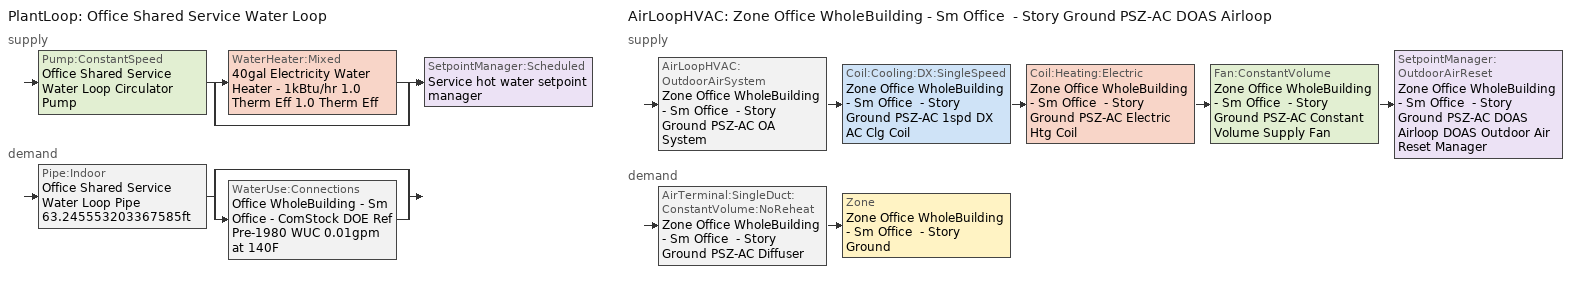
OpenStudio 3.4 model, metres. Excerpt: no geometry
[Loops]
PlantLoop 'Office Shared Service Water Loop'
 supply: Pump:ConstantSpeed 'Office Shared Service Water Loop Circulator Pump' > split
  | WaterHeater:Mixed '40gal Electricity Water Heater - 1kBtu/hr 1.0 Therm Eff 1.0 Therm Eff'
  | bypass
  join > SetpointManager:Scheduled 'Service hot water setpoint manager'
 demand: Pipe:Indoor 'Office Shared Service Water Loop Pipe 63.245553203367585ft' > split
  | bypass
  | WaterUse:Connections 'Office WholeBuilding - Sm Office - ComStock DOE Ref Pre-1980 WUC 0.01gpm at 140F'
AirLoopHVAC 'Zone Office WholeBuilding - Sm Office  - Story Ground PSZ-AC DOAS Airloop'
 supply: AirLoopHVAC:OutdoorAirSystem 'Zone Office WholeBuilding - Sm Office  - Story Ground PSZ-AC OA System' > Coil:Cooling:DX:SingleSpeed 'Zone Office WholeBuilding - Sm Office  - Story Ground PSZ-AC 1spd DX AC Clg Coil' > Coil:Heating:Electric 'Zone Office WholeBuilding - Sm Office  - Story Ground PSZ-AC Electric Htg Coil' > Fan:ConstantVolume 'Zone Office WholeBuilding - Sm Office  - Story Ground PSZ-AC Constant Volume Supply Fan' > SetpointManager:OutdoorAirReset 'Zone Office WholeBuilding - Sm Office  - Story Ground PSZ-AC DOAS Airloop DOAS Outdoor Air Reset Manager'
 demand: AirTerminal:SingleDuct:ConstantVolume:NoReheat 'Zone Office WholeBuilding - Sm Office  - Story Ground PSZ-AC Diffuser' > Zone 'Zone Office WholeBuilding - Sm Office  - Story Ground'
[SizingPeriod:DesignDay] Daily Dry-Bulb Temperature Range {deltaC}=0; Barometric Pressure {Pa}=100666; Wind Direction {deg}=0; Sky Clearness=0; Rain Indicator=No; Snow Indicator=No; Day of Month=21; Month=1; Day Type=WinterDesignDay; Daylight Saving Time Indicator=No; Humidity Condition Type=Wetbulb; Dry-Bulb Temperature Range Modifier Type=DefaultMultipliers; Solar Model Indicator=ASHRAEClearSky
Name | Maximum Dry-Bulb Temperature {C} | Wind Speed {m/s} | Wetbulb or DewPoint at Maximum Dry-Bulb {C}
Hartford Bradley In Ann Htg 99% Condns DB 1 | -12.7 | 3.4 | -12.7
Hartford Bradley In Ann Htg 99.6% Condns DB 1 | -15.5 | 3.4 | -15.5
Hartford Bradley In Ann Htg Wind 99% Condns WS=>MCDB 1 | -3.3 | 10.8 | -3.3
[Construction]
Copper pipe 0.75in type L with 0.5in fiberglass batt: Fiberglass batt 0.5in, Copper pipe 0.75in type L
[Material] Roughness=Smooth; Thermal Absorptance=0.9; Solar Absorptance=0.7; Visible Absorptance=0.7
Name | Thickness {m} | Conductivity {W/m-K} | Density {kg/m3} | Specific Heat {J/kg-K}
Copper pipe 0.75in type L | 0.001143 | 386 | 8906.27 | 385.1856
Fiberglass batt 0.5in | 0.0127 | 0.0663448 | 11.2129 | 837.36
[Sizing:Zone]
Zone Office WholeBuilding - Sm Office  - Story Ground: Zone Cooling Design Supply Air Temperature Input Method=SupplyAirTemperature; Zone Cooling Design Supply Air Temperature {C}=12.7778; Zone Cooling Design Supply Air Temperature Difference {deltaC}=11.11; Zone Heating Design Supply Air Temperature Input Method=SupplyAirTemperature; Zone Heating Design Supply Air Temperature {C}=40.5556; Zone Heating Design Supply Air Temperature Difference {deltaC}=11.11; Zone Cooling Design Supply Air Humidity Ratio {kg-H2O/kg-air}=0.0085; Zone Heating Design Supply Air Humidity Ratio {kg-H2O/kg-air}=0.008; Cooling Design Air Flow Method=DesignDay; Cooling Minimum Air Flow Fraction=1; Heating Design Air Flow Method=DesignDay; Account for Dedicated Outdoor Air System=Yes; Dedicated Outdoor Air System Control Strategy=NeutralSupplyAir; Dedicated Outdoor Air Low Setpoint Temperature for Design {C}=12.7778; Dedicated Outdoor Air High Setpoint Temperature for Design {C}=19.4444
[Zone equipment]
Zone Office WholeBuilding - Sm Office  - Story Ground: Zone Office WholeBuilding - Sm Office  - Story Ground PSZ-AC Diffuser, Zone Office WholeBuilding - Sm Office  - Story Ground PSZ-AC DOAS Airloop Zone Mini Split Heat Pump
[WaterUse:Connections]
Office WholeBuilding - Sm Office - ComStock DOE Ref Pre-1980 WUC 0.01gpm at 140F: Water Use Equipment Name 1=Office WholeBuilding - Sm Office - ComStock DOE Ref Pre-1980 Service Water Use 0.01gpm at 140F
[WaterUse:Equipment:Definition]
Office WholeBuilding - Sm Office - ComStock DOE Ref Pre-1980 Service Water Use Def 0.01gpm: Peak Flow Rate {m3/s}=5.73339e-07; Target Temperature Schedule=Mixed Water At Faucet Temp - 140F; Sensible Fraction Schedule=Fraction Sensible - 0.2; Latent Fraction Schedule=Fraction Latent - 0.05
[WaterUse:Equipment]
Office WholeBuilding - Sm Office - ComStock DOE Ref Pre-1980 Service Water Use 0.01gpm at 140F: Water Use Equipment Definition=Office WholeBuilding - Sm Office - ComStock DOE Ref Pre-1980 Service Water Use Def 0.01gpm; Flow Rate Fraction Schedule=OfficeSmall BLDG_SWH_SCH
[PlantLoop]
Office Shared Service Water Loop: Glycol Concentration=0; Maximum Loop Temperature {C}=60; Minimum Loop Temperature {C}=10; Plant Loop Volume {m3}=Autocalculate; Load Distribution Scheme=Optimal
[Sizing:Plant]
Office Shared Service Water Loop: Loop Type=Heating; Design Loop Exit Temperature {C}=60; Loop Design Temperature Difference {deltaC}=5; Sizing Option=NonCoincident; Zone Timesteps in Averaging Window=1; Coincident Sizing Factor Mode=None
[SetpointManager:Scheduled]
Service hot water setpoint manager: Control Variable=Temperature; Schedule=Service Water Loop Temp - 140F; Setpoint Node or NodeList=Office Shared Service Water Loop Supply Outlet Node
[Pump:ConstantSpeed]
Office Shared Service Water Loop Circulator Pump: Rated Flow Rate {m3/s}=autosize; Rated Pump Head {Pa}=29890.7; Rated Power Consumption {W}=autosize; Motor Efficiency=0.7; Fraction of Motor Inefficiencies to Fluid Stream=0; Pump Control Type=Intermittent; Design Power Sizing Method=PowerPerFlowPerPressure; Design Electric Power per Unit Flow Rate {W/(m3/s)}=348701.1; Design Shaft Power per Unit Flow Rate per Unit Head {W-s/m3-Pa}=1.28205
[WaterHeater:Mixed]
40gal Electricity Water Heater - 1kBtu/hr 1.0 Therm Eff 1.0 Therm Eff: Tank Volume {m3}=0.151416; Setpoint Temperature Schedule=Service Water Loop Temp - 140F; Deadband Temperature Difference {deltaC}=2; Maximum Temperature Limit {C}=60; Heater Control Type=Cycle; Heater Maximum Capacity {W}=167.789; Heater Fuel Type=Electricity; Heater Thermal Efficiency=1; Off Cycle Parasitic Fuel Consumption Rate {W}=0; Off Cycle Parasitic Fuel Type=Electricity; Off Cycle Parasitic Heat Fraction to Tank=0; On Cycle Parasitic Fuel Consumption Rate {W}=0; On Cycle Parasitic Fuel Type=Electricity; On Cycle Parasitic Heat Fraction to Tank=0; Ambient Temperature Indicator=Schedule; Ambient Temperature Schedule=Water Heater Ambient Temp Schedule - 70.0f; Off Cycle Loss Coefficient to Ambient Temperature {W/K}=1.87331; On Cycle Loss Coefficient to Ambient Temperature {W/K}=1.87331; Use Side Effectiveness=1; Source Side Effectiveness=1; Use Side Design Flow Rate {m3/s}=autosize; Source Side Design Flow Rate {m3/s}=autosize; Indirect Water Heating Recovery Time {hr}=1.5; Source Side Flow Control Mode=IndirectHeatPrimarySetpoint
[WaterHeater:Sizing]
40gal Electricity Water Heater - 1kBtu/hr 1.0 Therm Eff 1.0 Therm Eff: Design Mode=PeakDraw; Time Storage Can Meet Peak Draw {hr}=0.538503; Time for Tank Recovery {hr}=0; Nominal Tank Volume for Autosizing Plant Connections {m3}=1
[Pipe:Indoor]
Office Shared Service Water Loop Pipe 63.245553203367585ft: Construction=Copper pipe 0.75in type L with 0.5in fiberglass batt; Environment Type=Schedule; Ambient Temperature Schedule=Office Shared Service Water Loop Piping Air Temp - 70F; Ambient Air Velocity Schedule=Office Shared Service Water Loop Piping Air Velocity - 0.67mph; Pipe Inside Diameter {m}=0.019939; Pipe Length {m}=19.2772
[AirLoopHVAC]
Zone Office WholeBuilding - Sm Office  - Story Ground PSZ-AC DOAS Airloop: Availability Schedule=Zone Office WholeBuilding - Sm Office  - Story Ground PSZ-AC Occ Sch; Design Supply Air Flow Rate {m3/s}=AutoSize; Design Return Air Flow Fraction of Supply Air Flow=1
[Sizing:System]
Zone Office WholeBuilding - Sm Office  - Story Ground PSZ-AC DOAS Airloop: Type of Load to Size On=VentilationRequirement; Design Outdoor Air Flow Rate {m3/s}=Autosize; Central Heating Maximum System Air Flow Ratio=1; Preheat Design Temperature {C}=7.22222; Preheat Design Humidity Ratio {kg-H2O/kg-Air}=0.008; Precool Design Temperature {C}=12.7778; Precool Design Humidity Ratio {kg-H2O/kg-Air}=0.008; Central Cooling Design Supply Air Temperature {C}=12.7778; Central Heating Design Supply Air Temperature {C}=19.4444; Sizing Option=Coincident; 100% Outdoor Air in Cooling=Yes; 100% Outdoor Air in Heating=Yes; Central Cooling Design Supply Air Humidity Ratio {kg-H2O/kg-Air}=0.0085; Central Heating Design Supply Air Humidity Ratio {kg-H2O/kg-Air}=0.008; Cooling Design Air Flow Method=DesignDay; Cooling Design Air Flow Rate {m3/s}=0; Heating Design Air Flow Method=DesignDay; Heating Design Air Flow Rate {m3/s}=0; System Outdoor Air Method=ZoneSum; Zone Maximum Outdoor Air Fraction=1; Cooling Supply Air Flow Rate Per Floor Area {m3/s-m2}=0.00996765; Cooling Fraction of Autosized Cooling Supply Air Flow Rate=1; Cooling Supply Air Flow Rate Per Unit Cooling Capacity {m3/s-W}=3.94755e-05; Heating Supply Air Flow Rate Per Floor Area {m3/s-m2}=0.00996765; Heating Fraction of Autosized Heating Supply Air Flow Rate=1; Heating Fraction of Autosized Cooling Supply Air Flow Rate=1; Heating Supply Air Flow Rate Per Unit Heating Capacity {m3/s-W}=3.15882e-05; Cooling Design Capacity Method=CoolingDesignCapacity; Cooling Design Capacity {W}=autosize; Cooling Design Capacity Per Floor Area {W/m2}=234.7; Fraction of Autosized Cooling Design Capacity=1; Heating Design Capacity Method=HeatingDesignCapacity; Heating Design Capacity {W}=autosize; Heating Design Capacity Per Floor Area {W/m2}=157; Fraction of Autosized Heating Design Capacity=1; Central Cooling Capacity Control Method=OnOff
[Controller:OutdoorAir]
Zone Office WholeBuilding - Sm Office  - Story Ground PSZ-AC OA System Controller: Minimum Outdoor Air Flow Rate {m3/s}=autosize; Maximum Outdoor Air Flow Rate {m3/s}=Autosize; Economizer Control Type=NoEconomizer; Economizer Control Action Type=ModulateFlow; Economizer Maximum Limit Dry-Bulb Temperature {C}=28; Economizer Maximum Limit Enthalpy {J/kg}=64000; Lockout Type=LockoutWithHeating; Minimum Limit Type=FixedMinimum; Minimum Outdoor Air Schedule=Zone Office WholeBuilding - Sm Office  - Story Ground PSZ-AC_night_novent_schedule; Minimum Fraction of Outdoor Air Schedule=Always On Discrete; Controller Mechanical Ventilation=Controller Mechanical Ventilation 1; High Humidity Control=No; Heat Recovery Bypass Control Type=BypassWhenWithinEconomizerLimits
[Controller:MechanicalVentilation]
Controller Mechanical Ventilation 1: Availability Schedule=Always On Discrete; System Outdoor Air Method=ZoneSum
[AirLoopHVAC:OutdoorAirSystem]
Zone Office WholeBuilding - Sm Office  - Story Ground PSZ-AC OA System: Controller=Zone Office WholeBuilding - Sm Office  - Story Ground PSZ-AC OA System Controller
[AirTerminal:SingleDuct:ConstantVolume:NoReheat]
Zone Office WholeBuilding - Sm Office  - Story Ground PSZ-AC Diffuser: Availability Schedule=Always On Discrete; Maximum Air Flow Rate {m3/s}=AutoSize
[Coil:Cooling:DX:SingleSpeed]
Zone Office WholeBuilding - Sm Office  - Story Ground PSZ-AC 1spd DX AC Clg Coil: Availability Schedule=Always On Discrete; Rated Total Cooling Capacity {W}=autosize; Rated Sensible Heat Ratio=autosize; Rated COP {W/W}=3; Rated Air Flow Rate {m3/s}=autosize; Rated Evaporator Fan Power Per Volume Flow Rate {W/(m3/s)}=773.3; Total Cooling Capacity Function of Temperature Curve=Curve Biquadratic 7; Total Cooling Capacity Function of Flow Fraction Curve=Curve Quadratic 10; Energy Input Ratio Function of Temperature Curve=Curve Biquadratic 8; Energy Input Ratio Function of Flow Fraction Curve=Curve Quadratic 11; Part Load Fraction Correlation Curve=Curve Quadratic 12; Minimum Outdoor Dry-Bulb Temperature for Compressor Operation {C}=-25; Condenser Type=AirCooled; Evaporative Condenser Effectiveness=0; Evaporative Condenser Air Flow Rate {m3/s}=Autosize; Evaporative Condenser Pump Rated Power Consumption {W}=Autosize; Crankcase Heater Capacity {W}=0; Maximum Outdoor Dry-Bulb Temperature for Crankcase Heater Operation {C}=0; Basin Heater Capacity {W/K}=0; Basin Heater Setpoint Temperature {C}=10
[Coil:Heating:Electric] Availability Schedule=Always On Discrete; Efficiency=1
Name | Nominal Capacity {W}
Zone Office WholeBuilding - Sm Office  - Story Ground PSZ-AC Electric Htg Coil
Zone Office WholeBuilding - Sm Office  - Story Ground PSZ-AC DOAS Airloop Zone Mini Split Heat Pump Electric Backup Htg Coil | 8243.26
[Fan:ConstantVolume]
Zone Office WholeBuilding - Sm Office  - Story Ground PSZ-AC Constant Volume Supply Fan: Availability Schedule=Always On Discrete; Pressure Rise {Pa}=622.722; Maximum Flow Rate {m3/s}=AutoSize
[SetpointManager:OutdoorAirReset]
Zone Office WholeBuilding - Sm Office  - Story Ground PSZ-AC DOAS Airloop DOAS Outdoor Air Reset Manager: Control Variable=Temperature; Setpoint at Outdoor Low Temperature {C}=19.4444; Outdoor Low Temperature {C}=15.5556; Setpoint at Outdoor High Temperature {C}=12.7778; Outdoor High Temperature {C}=21.1111; Setpoint Node or NodeList=Zone Office WholeBuilding - Sm Office  - Story Ground PSZ-AC Supply Outlet Node
[HeatExchanger:AirToAir:SensibleAndLatent]
Zone Office WholeBuilding - Sm Office  - Story Ground PSZ-AC DOAS Airloop ERV: Availability Schedule=Always On Discrete; Nominal Supply Air Flow Rate {m3/s}=autosize; Sensible Effectiveness at 100% Heating Air Flow=0.78; Latent Effectiveness at 100% Heating Air Flow=0.65; Sensible Effectiveness at 75% Heating Air Flow=0.78; Latent Effectiveness at 75% Heating Air Flow=0.65; Sensible Effectiveness at 100% Cooling Air Flow=0.78; Latent Effectiveness at 100% Cooling Air Flow=0.65; Sensible Effectiveness at 75% Cooling Air Flow=0.78; Latent Effectiveness at 75% Cooling Air Flow=0.65; Nominal Electric Power {W}=80.7838; Supply Air Outlet Temperature Control=Yes; Heat Exchanger Type=Rotary; Frost Control Type=ExhaustOnly; Threshold Temperature {C}=0; Initial Defrost Time Fraction=0.083; Rate of Defrost Time Fraction Increase {1/K}=0.024; Economizer Lockout=Yes
[AirLoopHVAC:UnitarySystem]
Zone Office WholeBuilding - Sm Office  - Story Ground PSZ-AC DOAS Airloop Zone Mini Split Heat Pump: Control Type=Load; Controlling Zone or Thermostat Location=Zone Office WholeBuilding - Sm Office  - Story Ground; Dehumidification Control Type=None; Availability Schedule=Always On Discrete; Supply Fan=Zone Office WholeBuilding - Sm Office  - Story Ground PSZ-AC DOAS Airloop Zone Mini Split Heat Pump Supply Fan; Fan Placement=BlowThrough; Supply Air Fan Operating Mode Schedule=Always Off Discrete; Heating Coil=Zone Office WholeBuilding - Sm Office  - Story Ground PSZ-AC DOAS Airloop Heat Pump Coil; DX Heating Coil Sizing Ratio=1.35; Cooling Coil=Zone Office WholeBuilding - Sm Office  - Story Ground PSZ-AC DOAS Airloop Heat Pump Cooling Coil; Use DOAS DX Cooling Coil=No; DOAS DX Cooling Coil Leaving Minimum Air Temperature {C}=7.5; Latent Load Control=SensibleOnlyLoadControl; Supplemental Heating Coil=Zone Office WholeBuilding - Sm Office  - Story Ground PSZ-AC DOAS Airloop Zone Mini Split Heat Pump Electric Backup Htg Coil; Supply Air Flow Rate Method During Cooling Operation=SupplyAirFlowRate; Supply Air Flow Rate During Cooling Operation {m3/s}=0.53053; Supply Air Flow Rate Method During Heating Operation=SupplyAirFlowRate; Supply Air Flow Rate During Heating Operation {m3/s}=0.53053; Supply Air Flow Rate Method When No Cooling or Heating is Required=SupplyAirFlowRate; Supply Air Flow Rate When No Cooling or Heating is Required {m3/s}=0.281181; Maximum Supply Air Temperature {C}=40.5556; Maximum Outdoor Dry-Bulb Temperature for Supplemental Heater Operation {C}=25; Maximum Cycling Rate {cycles/hr}=2.5; Heat Pump Time Constant {s}=60; Fraction of On-Cycle Power Use=0.01; Heat Pump Fan Delay Time {s}=60; Ancilliary On-Cycle Electric Power {W}=0; Ancilliary Off-Cycle Electric Power {W}=0
[Fan:VariableVolume]
Zone Office WholeBuilding - Sm Office  - Story Ground PSZ-AC DOAS Airloop Zone Mini Split Heat Pump Supply Fan: Availability Schedule=Always On Discrete; Fan Total Efficiency=0.75; Pressure Rise {Pa}=1017.592; Maximum Flow Rate {m3/s}=Autosize; Fan Power Minimum Flow Rate Input Method=Fraction; Fan Power Minimum Flow Fraction=0; Fan Power Minimum Air Flow Rate {m3/s}=0; Motor Efficiency=1; Motor In Airstream Fraction=1; Fan Power Coefficient 1=0.242469; Fan Power Coefficient 2=-1.46455; Fan Power Coefficient 3=4.496391; Fan Power Coefficient 4=-3.6426; Fan Power Coefficient 5=1.301203
[Coil:Cooling:DX:MultiSpeed]
Zone Office WholeBuilding - Sm Office  - Story Ground PSZ-AC DOAS Airloop Heat Pump Cooling Coil: Availability Schedule=Always On Discrete; Condenser Type=AirCooled; Minimum Outdoor Dry-Bulb Temperature for Compressor Operation {C}=-25; Apply Part Load Fraction to Speeds Greater than 1=No; Apply Latent Degradation to Speeds Greater than 1=No; Crankcase Heater Capacity {W}=0; Maximum Outdoor Dry-Bulb Temperature for Crankcase Heater Operation {C}=10; Basin Heater Capacity {W/K}=0; Basin Heater Setpoint Temperature {C}=2; Fuel Type=Electricity; Stage 1=Coil Cooling DX Multi Speed Stage Data 1; Stage 2=Coil Cooling DX Multi Speed Stage Data 2; Stage 3=Coil Cooling DX Multi Speed Stage Data 3; Stage 4=Coil Cooling DX Multi Speed Stage Data 4
[Coil:Cooling:DX:MultiSpeed:StageData] Rated Evaporator Fan Power Per Volume Flow Rate {W/(m3/s)}=773.3; Total Cooling Capacity Function of Flow Fraction Curve=Zone Office WholeBuilding - Sm Office  - Story Ground PSZ-AC DOAS Airloop cool_cap_fff_all_stages; Energy Input Ratio Function of Flow Fraction Curve=Zone Office WholeBuilding - Sm Office  - Story Ground PSZ-AC DOAS Airloop cool_eir_fff; Part Load Fraction Correlation Curve=Zone Office WholeBuilding - Sm Office  - Story Ground PSZ-AC DOAS Airloop cool_plf_fplr; Nominal Time for Condensate Removal to Begin {s}=1000; Ratio of Initial Moisture Evaporation Rate and Steady State Latent Capacity=1.5; Maximum Cycling Rate {cycles/hr}=0; Latent Capacity Time Constant {s}=45; Rated Waste Heat Fraction of Power Input=0.5; Evaporative Condenser Effectiveness=0.9; Evaporative Condenser Air Flow Rate {m3/s}=autosize; Rated Evaporative Condenser Pump Power Consumption {W}=autosize
Name | Gross Rated Total Cooling Capacity {W} | Gross Rated Sensible Heat Ratio | Gross Rated Cooling COP {W/W} | Rated Air Flow Rate {m3/s} | Total Cooling Capacity Function of Temperature Curve | Energy Input Ratio Function of Temperature Curve | Waste Heat Function of Temperature Curve
Coil Cooling DX Multi Speed Stage Data 1 | 5184.7 | 0.862559 | 11.478 | 0.281181 | Zone Office WholeBuilding - Sm Office  - Story Ground PSZ-AC DOAS Airloop cool_cap_ft1 | Zone Office WholeBuilding - Sm Office  - Story Ground PSZ-AC DOAS Airloop cool_eir_ft1 | Curve Biquadratic 13
Coil Cooling DX Multi Speed Stage Data 2 | 7081.54 | 0.798702 | 9.90931 | 0.344844 | Zone Office WholeBuilding - Sm Office  - Story Ground PSZ-AC DOAS Airloop cool_cap_ft2 | Zone Office WholeBuilding - Sm Office  - Story Ground PSZ-AC DOAS Airloop cool_eir_ft2 | Curve Biquadratic 16
Coil Cooling DX Multi Speed Stage Data 3 | 8851.93 | 0.757094 | 8.28587 | 0.403203 | Zone Office WholeBuilding - Sm Office  - Story Ground PSZ-AC DOAS Airloop cool_cap_ft3 | Zone Office WholeBuilding - Sm Office  - Story Ground PSZ-AC DOAS Airloop cool_eir_ft3 | Curve Biquadratic 19
Coil Cooling DX Multi Speed Stage Data 4 | 12645.6 | 0.702552 | 6.08995 | 0.53053 | Zone Office WholeBuilding - Sm Office  - Story Ground PSZ-AC DOAS Airloop cool_cap_ft4 | Zone Office WholeBuilding - Sm Office  - Story Ground PSZ-AC DOAS Airloop cool_eir_ft4 | Curve Biquadratic 22
[Coil:Heating:DX:MultiSpeed]
Zone Office WholeBuilding - Sm Office  - Story Ground PSZ-AC DOAS Airloop Heat Pump Coil: Availability Schedule=Always On Discrete; Minimum Outdoor Dry-Bulb Temperature for Compressor Operation {C}=-26.1111; Crankcase Heater Capacity {W}=0; Maximum Outdoor Dry-Bulb Temperature for Crankcase Heater Operation {C}=10; Defrost Energy Input Ratio Function of Temperature Curve=Zone Office WholeBuilding - Sm Office  - Story Ground PSZ-AC DOAS Airloop cool_eir_ft1; Maximum Outdoor Dry-Bulb Temperature for Defrost Operation {C}=4.444; Defrost Strategy=ReverseCycle; Defrost Control=OnDemand; Defrost Time Period Fraction=0.058333; Resistive Defrost Heater Capacity {W}=autosize; Apply Part Load Fraction to Speeds Greater than 1=No; Fuel Type=Electricity; Region number for Calculating HSPF=4; Stage 1=Coil Heating DX Multi Speed Stage Data 1; Stage 2=Coil Heating DX Multi Speed Stage Data 2; Stage 3=Coil Heating DX Multi Speed Stage Data 3; Stage 4=Coil Heating DX Multi Speed Stage Data 4
[Coil:Heating:DX:MultiSpeed:StageData] Rated Supply Air Fan Power Per Volume Flow Rate {W/(m3/s)}=773.3; Heating Capacity Function of Flow Fraction Curve=Zone Office WholeBuilding - Sm Office  - Story Ground PSZ-AC DOAS Airloop heat_cap_fff_all_stages; Energy Input Ratio Function of Flow Fraction Curve=Zone Office WholeBuilding - Sm Office  - Story Ground PSZ-AC DOAS Airloop heat_eir_fff; Part Load Fraction Correlation Curve=Zone Office WholeBuilding - Sm Office  - Story Ground PSZ-AC DOAS Airloop heat_plf_fplr; Rated Waste Heat Fraction of Power Input=0.2
Name | Gross Rated Heating Capacity {W} | Gross Rated Heating COP {W/W} | Rated Air Flow Rate {m3/s} | Heating Capacity Function of Temperature Curve | Energy Input Ratio Function of Temperature Curve | Waste Heat Function of Temperature Curve
Coil Heating DX Multi Speed Stage Data 1 | 4173.05 | 8.19679 | 0.281181 | Zone Office WholeBuilding - Sm Office  - Story Ground PSZ-AC DOAS Airloop heat_cap_ft1 | Zone Office WholeBuilding - Sm Office  - Story Ground PSZ-AC DOAS Airloop heat_eir_ft1 | Curve Biquadratic 25
Coil Heating DX Multi Speed Stage Data 2 | 6322.81 | 6.52227 | 0.344844 | Zone Office WholeBuilding - Sm Office  - Story Ground PSZ-AC DOAS Airloop heat_cap_ft2 | Zone Office WholeBuilding - Sm Office  - Story Ground PSZ-AC DOAS Airloop heat_eir_ft2 | Curve Biquadratic 28
Coil Heating DX Multi Speed Stage Data 3 | 8472.56 | 5.97879 | 0.403203 | Zone Office WholeBuilding - Sm Office  - Story Ground PSZ-AC DOAS Airloop heat_cap_ft3 | Zone Office WholeBuilding - Sm Office  - Story Ground PSZ-AC DOAS Airloop heat_eir_ft3 | Curve Biquadratic 31
Coil Heating DX Multi Speed Stage Data 4 | 12645.6 | 5.44891 | 0.53053 | Zone Office WholeBuilding - Sm Office  - Story Ground PSZ-AC DOAS Airloop heat_cap_ft4 | Zone Office WholeBuilding - Sm Office  - Story Ground PSZ-AC DOAS Airloop heat_eir_ft4 | Curve Biquadratic 34
[Schedule:Ruleset]
Name | Default Day Schedule | Summer Design Day Schedule | Winter Design Day Schedule
OfficeSmall BLDG_SWH_SCH | OfficeSmall BLDG_SWH_SCH Default | OfficeSmall BLDG_SWH_SCH Summer Design Day | OfficeSmall BLDG_SWH_SCH Winter Design Day
Fraction Sensible - 0.2 | Fraction Sensible - 0.2 Default
Fraction Latent - 0.05 | Fraction Latent - 0.05 Default
Mixed Water At Faucet Temp - 140F | Mixed Water At Faucet Temp - 140F Default
Service Water Loop Temp - 140F | Service Water Loop Temp - 140F Default
Water Heater Ambient Temp Schedule - 70.0f | Water Heater Ambient Temp Schedule - 70.0f Default
Office Shared Service Water Loop Piping Air Temp - 70F | Office Shared Service Water Loop Piping Air Temp - 70F Default
Office Shared Service Water Loop Piping Air Velocity - 0.67mph | Office Shared Service Water Loop Piping Air Velocity - 0.67mph Default
Zone Office WholeBuilding - Sm Office  - Story Ground PSZ-AC Occ Sch | Zone Office WholeBuilding - Sm Office  - Story Ground PSZ-AC Occ Sch Default | Zone Office WholeBuilding - Sm Office  - Story Ground PSZ-AC Occ Sch Summer Design Day | Zone Office WholeBuilding - Sm Office  - Story Ground PSZ-AC Occ Sch Winter Design Day
Zone Office WholeBuilding - Sm Office  - Story Ground PSZ-AC_night_novent_schedule | Zone Office WholeBuilding - Sm Office  - Story Ground PSZ-AC Occ Sch Default 2 | Zone Office WholeBuilding - Sm Office  - Story Ground PSZ-AC Occ Sch Summer Design Day 2 | Zone Office WholeBuilding - Sm Office  - Story Ground PSZ-AC Occ Sch Winter Design Day 2
[Schedule:Day]
OfficeSmall BLDG_SWH_SCH Default; autogen OfficeSmall BLDG_SWH_SCH 1_day_sch: Yes, 24, 0, 0
OfficeSmall BLDG_SWH_SCH Winter Design Day; OfficeSmall BLDG_SWH_SCH Summer Design Day: 7, 0, 0, 8, 0, 0.27, 9, 0, 0.55, 11, 0, 0.64, 12, 0, 0.82, 13, 0, 1, 14, 0, 0.91, 16, 0, 0.55, 17, 0, 0.73, 19, 0, 0.37, 20, 0, 0.18, 21, 0, 0.27, 22, 0, 0.09, 24, 0, 0
OfficeSmall BLDG_SWH_SCH WntrDsn|SmrDsn|Wkdy Day: Yes, 0, 5, 0.21, 0, 15, 0.225, 0, 25, 0.24, 0, 35, 0.255, 0, 45, 0.27, 0, 55, 0.24, 1, 5, 0.21, 1, 15, 0.18, 1, 25, 0.15, 1, 35, 0.12, 1, 45, 0.09, 1, 55, 0.075, 2, 5, 0.06, 2, 15, 0.045, 2, 25, 0.03, 2, 35, 0.015, 2, 45, 0, 7, 30, 0, 7, 40, 0.045, 7, 50, 0.09, 8, 0, 0.135, 8, 9, 0.18, 8, 19, 0.225, 8, 29, 0.27, 8, 30, 0.27, 8, 39, 0.316667, 8, 49, 0.363333, 8, 59, 0.41, 9, 9, 0.456667, 9, 19, 0.503333, 9, 29, 0.55, 9, 30, 0.55, 9, 39, 0.565, 9, 49, 0.58, 9, 59, 0.595, 10, 9, 0.61, 10, 19, 0.625, 10, 29, 0.64, 10, 30, 0.64, 11, 30, 0.64, 11, 39, 0.651429, 11, 49, 0.662857, 11, 59, 0.674286, 12, 9, 0.685714, 12, 19, 0.697143, 12, 29, 0.708571, 12, 39, 0.72, 12, 49, 0.731429, 12, 59, 0.742857, 13, 9, 0.754286, 13, 19, 0.765714, 13, 29, 0.777143, 13, 39, 0.788571, 13, 49, 0.8, 13, 59, 0.811429, 14, 7, 0.82, 14, 17, 0.85, 14, 27, 0.88, 14, 37, 0.91, 14, 47, 0.94, 14, 57, 0.97, 15, 7, 1, 15, 17, 0.985, 15, 27, 0.97, 15, 37, 0.955, 15, 47, 0.94, 15, 57, 0.925, 16, 7, 0.91, 16, 17, 0.85, 16, 27, 0.79, 16, 37, 0.73, 16, 47, 0.67, 16, 57, 0.61, 17, 7, 0.55, 18, 7, 0.55, 18, 17, 0.561429, 18, 27, 0.572857, 18, 37, 0.584286, 18, 47, 0.595714, 18, 57, 0.607143, 19, 7, 0.618571, 19, 17, 0.63, 19, 27, 0.641429, 19, 37, 0.652857, 19, 47, 0.664286, 19, 57, 0.675714, 20, 7, 0.687143, 20, 17, 0.698571, 20, 27, 0.71, 20, 37, 0.721429, 20, 45, 0.73, 20, 55, 0.67, 21, 5, 0.61, 21, 15, 0.55, 21, 25, 0.49, 21, 35, 0.43, 21, 45, 0.37, 22, 45, 0.37, 22, 55, 0.338333, 23, 5, 0.306667, 23, 15, 0.275, 23, 25, 0.243333, 23, 35, 0.211667, 23, 45, 0.18, 23, 55, 0.195, 24, 0, 0.21
Fraction Sensible - 0.2 Default: 24, 0, 0.2
Fraction Latent - 0.05 Default: 24, 0, 0.05
Mixed Water At Faucet Temp - 140F Default; Service Water Loop Temp - 140F Default: 24, 0, 60
Water Heater Ambient Temp Schedule - 70.0f Default; Office Shared Service Water Loop Piping Air Temp - 70F Default: 24, 0, 21.1111
Office Shared Service Water Loop Piping Air Velocity - 0.67mph Default: 24, 0, 0.3
Zone Office WholeBuilding - Sm Office  - Story Ground PSZ-AC Occ Sch Default; Zone Office WholeBuilding - Sm Office  - Story Ground PSZ-AC Occ Sch Default 2: 7, 50, 0, 22, 25, 1, 24, 0, 0
Zone Office WholeBuilding - Sm Office  - Story Ground PSZ-AC Occ Sch Winter Design Day; Zone Office WholeBuilding - Sm Office  - Story Ground PSZ-AC Occ Sch Summer Design Day; Zone Office WholeBuilding - Sm Office  - Story Ground PSZ-AC Occ Sch Summer Design Day 2; Zone Office WholeBuilding - Sm Office  - Story Ground PSZ-AC Occ Sch Winter Design Day 2: 24, 0, 1
Zone Office WholeBuilding - Sm Office  - Story Ground PSZ-AC Occ Sch Saturday; Zone Office WholeBuilding - Sm Office  - Story Ground PSZ-AC Occ Sch Saturday 2: 7, 45, 0, 15, 7, 1, 24, 0, 0
Zone Office WholeBuilding - Sm Office  - Story Ground PSZ-AC Occ Sch Sunday; Zone Office WholeBuilding - Sm Office  - Story Ground PSZ-AC Occ Sch Sunday 2: 24, 0, 0
[Schedule:Rule]
Schedule Rule 12: Schedule Ruleset=OfficeSmall BLDG_SWH_SCH; Rule Order=0; Day Schedule=OfficeSmall BLDG_SWH_SCH WntrDsn|SmrDsn|Wkdy Day; Apply Monday=Yes; Apply Tuesday=Yes; Apply Wednesday=Yes; Apply Thursday=Yes; Apply Friday=Yes; Date Specification Type=DateRange; Start Month=1; Start Day=1; End Month=12; End Day=31
autogen OfficeSmall BLDG_SWH_SCH 1: Schedule Ruleset=OfficeSmall BLDG_SWH_SCH; Rule Order=1; Day Schedule=autogen OfficeSmall BLDG_SWH_SCH 1_day_sch; Apply Monday=Yes; Apply Tuesday=Yes; Apply Wednesday=Yes; Apply Thursday=Yes; Apply Friday=Yes; Date Specification Type=SpecificDates; Apply Sunday=Yes; Apply Saturday=Yes; Specific Month 1=1; Specific Day 1=4; Specific Month 2=1; Specific Day 2=11; Specific Month 3=1; Specific Day 3=18; Specific Month 4=1; Specific Day 4=25; Specific Month 5=2; Specific Day 5=1; Specific Month 6=2; Specific Day 6=8; Specific Month 7=2; Specific Day 7=15; Specific Month 8=2; Specific Day 8=22; Specific Month 9=3; Specific Day 9=1; Specific Month 10=3; Specific Day 10=8; Specific Month 11=3; Specific Day 11=15; Specific Month 12=3; Specific Day 12=22; Specific Month 13=3; Specific Day 13=29; Specific Month 14=4; Specific Day 14=5; Specific Month 15=4; Specific Day 15=12; Specific Month 16=4; Specific Day 16=19; Specific Month 17=4; Specific Day 17=26; Specific Month 18=5; Specific Day 18=3; Specific Month 19=5; Specific Day 19=10; Specific Month 20=5; Specific Day 20=17; Specific Month 21=5; Specific Day 21=24; Specific Month 22=5; Specific Day 22=31; Specific Month 23=6; Specific Day 23=7; Specific Month 24=6; Specific Day 24=14; Specific Month 25=6; Specific Day 25=21; Specific Month 26=6; Specific Day 26=28; Specific Month 27=7; Specific Day 27=5; Specific Month 28=7; Specific Day 28=12; Specific Month 29=7; Specific Day 29=19; Specific Month 30=7; Specific Day 30=26; Specific Month 31=8; Specific Day 31=2; Specific Month 32=8; Specific Day 32=9; Specific Month 33=8; Specific Day 33=16; Specific Month 34=8; Specific Day 34=23; Specific Month 35=8; Specific Day 35=30; Specific Month 36=9; Specific Day 36=6; Specific Month 37=9; Specific Day 37=13; Specific Month 38=9; Specific Day 38=20; Specific Month 39=9; Specific Day 39=27; Specific Month 40=10; Specific Day 40=4; Specific Month 41=10; Specific Day 41=11; Specific Month 42=10; Specific Day 42=18; Specific Month 43=10; Specific Day 43=25; Specific Month 44=11; Specific Day 44=1; Specific Month 45=11; Specific Day 45=8; Specific Month 46=11; Specific Day 46=15; Specific Month 47=11; Specific Day 47=22; Specific Month 48=11; Specific Day 48=29; Specific Month 49=12; Specific Day 49=6; Specific Month 50=12; Specific Day 50=13; Specific Month 51=12; Specific Day 51=20; Specific Month 52=12; Specific Day 52=27
Zone Office WholeBuilding - Sm Office  - Story Ground PSZ-AC Occ Sch Saturday Rule: Schedule Ruleset=Zone Office WholeBuilding - Sm Office  - Story Ground PSZ-AC Occ Sch; Rule Order=1; Day Schedule=Zone Office WholeBuilding - Sm Office  - Story Ground PSZ-AC Occ Sch Saturday; Date Specification Type=DateRange; Start Month=1; Start Day=1; End Month=12; End Day=31; Apply Saturday=Yes
Zone Office WholeBuilding - Sm Office  - Story Ground PSZ-AC Occ Sch Sunday Rule: Schedule Ruleset=Zone Office WholeBuilding - Sm Office  - Story Ground PSZ-AC Occ Sch; Rule Order=0; Day Schedule=Zone Office WholeBuilding - Sm Office  - Story Ground PSZ-AC Occ Sch Sunday; Date Specification Type=DateRange; Start Month=1; Start Day=1; End Month=12; End Day=31; Apply Sunday=Yes
Zone Office WholeBuilding - Sm Office  - Story Ground PSZ-AC Occ Sch Sunday Rule 2: Schedule Ruleset=Zone Office WholeBuilding - Sm Office  - Story Ground PSZ-AC_night_novent_schedule; Rule Order=0; Day Schedule=Zone Office WholeBuilding - Sm Office  - Story Ground PSZ-AC Occ Sch Sunday 2; Date Specification Type=DateRange; Start Month=1; Start Day=1; End Month=12; End Day=31; Apply Sunday=Yes
Zone Office WholeBuilding - Sm Office  - Story Ground PSZ-AC Occ Sch Saturday Rule 2: Schedule Ruleset=Zone Office WholeBuilding - Sm Office  - Story Ground PSZ-AC_night_novent_schedule; Rule Order=1; Day Schedule=Zone Office WholeBuilding - Sm Office  - Story Ground PSZ-AC Occ Sch Saturday 2; Date Specification Type=DateRange; Start Month=1; Start Day=1; End Month=12; End Day=31; Apply Saturday=Yes
[Schedule:Constant]
Name | Value
Always On Discrete | 1
Always Off Discrete | 0
[Curve:Biquadratic]
Name | Coefficient1 Constant | Coefficient2 x | Coefficient3 x**2 | Coefficient4 y | Coefficient5 y**2 | Coefficient6 x*y | Minimum Value of x | Maximum Value of x | Minimum Value of y | Maximum Value of y
Curve Biquadratic 7 | 0.971212 | -0.0152755 | 0.00144345 | -0.00039321 | -6.8364e-06 | -0.000290596 | -100 | 100 | -100 | 100
Curve Biquadratic 8 | 0.286871 | 0.0239022 | -0.000810648 | 0.0134585 | 0.000338936 | -0.000487004 | -100 | 100 | -100 | 100
Zone Office WholeBuilding - Sm Office  - Story Ground PSZ-AC DOAS Airloop cool_cap_ft1; Zone Office WholeBuilding - Sm Office  - Story Ground PSZ-AC DOAS Airloop cool_cap_ft2; Zone Office WholeBuilding - Sm Office  - Story Ground PSZ-AC DOAS Airloop cool_cap_ft3; Zone Office WholeBuilding - Sm Office  - Story Ground PSZ-AC DOAS Airloop cool_cap_ft4 | 1.00899 | 0.00651275 | 0 | 0.00391757 | -0.000222647 | 0 | -100 | 100 | -100 | 100
Zone Office WholeBuilding - Sm Office  - Story Ground PSZ-AC DOAS Airloop cool_eir_ft1; Zone Office WholeBuilding - Sm Office  - Story Ground PSZ-AC DOAS Airloop cool_eir_ft2; Zone Office WholeBuilding - Sm Office  - Story Ground PSZ-AC DOAS Airloop cool_eir_ft3; Zone Office WholeBuilding - Sm Office  - Story Ground PSZ-AC DOAS Airloop cool_eir_ft4 | 0.429214 | -0.00360484 | 4.57832e-05 | 0.0264909 | -0.000159212 | -0.000159063 | -100 | 100 | -100 | 100
Curve Biquadratic 13; Curve Biquadratic 16; Curve Biquadratic 19; Curve Biquadratic 22 | 1 | 0 | 0 | 0 | 0 | 0 | 0 | 0 | 0 | 0
Zone Office WholeBuilding - Sm Office  - Story Ground PSZ-AC DOAS Airloop heat_cap_ft1; Zone Office WholeBuilding - Sm Office  - Story Ground PSZ-AC DOAS Airloop heat_cap_ft2; Zone Office WholeBuilding - Sm Office  - Story Ground PSZ-AC DOAS Airloop heat_cap_ft3; Zone Office WholeBuilding - Sm Office  - Story Ground PSZ-AC DOAS Airloop heat_cap_ft4 | 1.09831 | -0.0103867 | 0 | 0.0145161 | 0 | 0 | -100 | 100 | -100 | 100
Zone Office WholeBuilding - Sm Office  - Story Ground PSZ-AC DOAS Airloop heat_eir_ft1; Zone Office WholeBuilding - Sm Office  - Story Ground PSZ-AC DOAS Airloop heat_eir_ft2; Zone Office WholeBuilding - Sm Office  - Story Ground PSZ-AC DOAS Airloop heat_eir_ft3; Zone Office WholeBuilding - Sm Office  - Story Ground PSZ-AC DOAS Airloop heat_eir_ft4 | 0.966475 | 0.00591495 | 0.000191202 | -0.0129657 | 4.22532e-05 | -0.000524003 | -100 | 100 | -100 | 100
Curve Biquadratic 25; Curve Biquadratic 28; Curve Biquadratic 31; Curve Biquadratic 34 | 1 | 0 | 0 | 0 | 0 | 0 | 0 | 50 | 0 | 50
[Curve:Quadratic]
Name | Coefficient1 Constant | Coefficient2 x | Coefficient3 x**2 | Minimum Value of x | Maximum Value of x | Minimum Curve Output | Maximum Curve Output
Curve Quadratic 10; Curve Quadratic 11 | 1 | 0 | 0 | -100 | 100
Curve Quadratic 12 | 0.909496 | 0.0986477 | -0.00819488 | 0 | 1 | 0.7 | 1
Zone Office WholeBuilding - Sm Office  - Story Ground PSZ-AC DOAS Airloop cool_cap_fff_all_stages; Zone Office WholeBuilding - Sm Office  - Story Ground PSZ-AC DOAS Airloop cool_eir_fff; Zone Office WholeBuilding - Sm Office  - Story Ground PSZ-AC DOAS Airloop heat_cap_fff_all_stages; Zone Office WholeBuilding - Sm Office  - Story Ground PSZ-AC DOAS Airloop heat_eir_fff | 1 | 0 | 0 | 0 | 2 | 0 | 2
Zone Office WholeBuilding - Sm Office  - Story Ground PSZ-AC DOAS Airloop cool_plf_fplr | 0.75 | 0.25 | 0 | 0 | 1 | 0.7 | 1
Zone Office WholeBuilding - Sm Office  - Story Ground PSZ-AC DOAS Airloop heat_plf_fplr | 0.6 | 0.4 | 0 | 0 | 1 | 0.7 | 1
